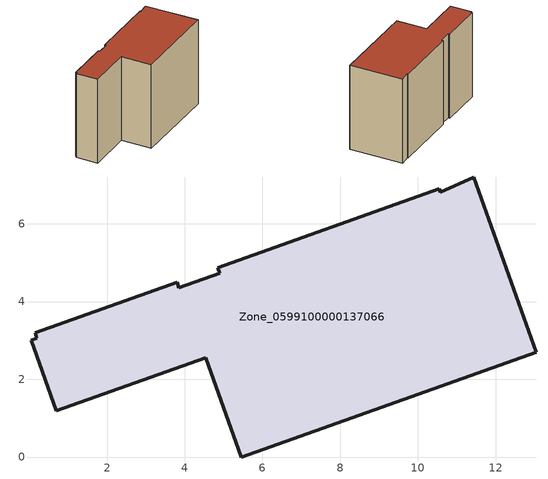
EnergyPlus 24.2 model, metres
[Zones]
Zone_0599100000137066
 floor ground (C_G): 0.05,3.01 0.19,3.06 0.15,3.19 3.8,4.5 3.85,4.36 4.9,4.73 4.85,4.87 10.55,6.91 10.58,6.81 11.43,7.21 13.05,2.69 5.46,0 4.54,2.56 0.7,1.19 z0
 wall outside (C_F): 3.85,4.36 3.8,4.5 0.15,3.19 0.19,3.06 0.05,3.01 0.7,1.19 4.54,2.56 5.46,0 13.05,2.69 11.43,7.21 10.58,6.81 10.55,6.91 4.85,4.87 4.9,4.73 3.85,4.36 z0:7.75
 roof outside (C_R): 0.19,3.06 0.05,3.01 0.7,1.19 4.54,2.56 5.46,0 13.05,2.69 11.43,7.21 10.58,6.81 10.55,6.91 4.85,4.87 4.9,4.73 3.85,4.36 3.8,4.5 0.15,3.19 z7.75
[BUILDING]
Pand.0599100000137066: North Axis=0; Terrain=City; Loads Convergence Tolerance Value=0.04; Temperature Convergence Tolerance Value=0.4; Solar Distribution=FullExterior; Maximum Number of Warmup Days=25; Minimum Number of Warmup Days=1
[Site:Location]
Rotterdam.The.Hague.AP_ZH_NLD Design_Conditions: Latitude=51.96; Longitude=4.45; Time Zone=1; Elevation=-4.5
[SITE:GROUNDTEMPERATURE:BUILDINGSURFACE]
18, 18, 18, 18, 18, 18, 18, 18, 18, 18, 18, 18
[MATERIAL] Thermal Absorptance=0.9; Solar Absorptance=0.7; Visible Absorptance=0.7
Name | Roughness | Thickness | Conductivity | Density | Specific Heat
G.TC.1946 | MediumSmooth | 0.15 | 1 | 540 | 1210
F.TC.1946 | Rough | 0.3 | 0.857143 | 1920 | 840
R.TC.1946 | MediumRough | 0.2 | 0.909091 | 1500 | 1000
[CONSTRUCTION]
C_G: G.TC.1946
C_F: F.TC.1946
C_R: R.TC.1946
[ZONE]
Zone_0599100000137066: Type=1; Multiplier=1; Ceiling Height=Autocalculate; Volume=Autocalculate; Floor Area=autocalculate; Part of Total Floor Area=Yes
[ZONEINFILTRATION:DESIGNFLOWRATE]
Infil_Zone_0599100000137066: Zone or ZoneList or Space or SpaceList=Zone_0599100000137066; Schedule=AlwaysOn; Design Flow Rate Calculation Method=Flow/Area; Flow Rate per Floor Area=0.003; Constant Term Coefficient=1; Temperature Term Coefficient=0; Velocity Term Coefficient=0; Velocity Squared Term Coefficient=0
[HVACTEMPLATE:ZONE:IDEALLOADSAIRSYSTEM]
Zone_0599100000137066: Maximum Heating Supply Air Temperature=50; Minimum Cooling Supply Air Temperature=13; Maximum Heating Supply Air Humidity Ratio=0.0156; Minimum Cooling Supply Air Humidity Ratio=0.0077; Heating Limit=NoLimit; Cooling Limit=NoLimit; Dehumidification Control Type=ConstantSensibleHeatRatio; Cooling Sensible Heat Ratio=0.7; Dehumidification Setpoint=60; Humidification Control Type=None; Humidification Setpoint=30; Outdoor Air Method=None; Outdoor Air Flow Rate per Person=0.00944; Outdoor Air Flow Rate per Zone Floor Area=0; Outdoor Air Flow Rate per Zone=0; Demand Controlled Ventilation Type=None; Outdoor Air Economizer Type=NoEconomizer; Heat Recovery Type=None; Sensible Heat Recovery Effectiveness=0.7; Latent Heat Recovery Effectiveness=0.65
[ZONECONTROL:THERMOSTAT]
ThermostatControl_Zone_0599100000137066: Zone or ZoneList=Zone_0599100000137066; Control Type Schedule=DualSetpointControlType; Control 1=Thermostat_Zone_0599100000137066; Temperature Difference Between Cutout And Setpoint=0
[THERMOSTATSETPOINT:DUALSETPOINT]
Thermostat_Zone_0599100000137066: Heating Setpoint Temperature Schedule=HeatingSetpoint_Zone_0599100000137066; Cooling Setpoint Temperature Schedule=CoolingSetpoint_Zone_0599100000137066
[SCHEDULE:COMPACT]
HeatingSetpoint_Zone_0599100000137066: Through: 12/31, For: AllDays, Until: 24:00, 21
CoolingSetpoint_Zone_0599100000137066: Through: 12/31, For: AllDays, Until: 24:00, 24
DualSetpointControlType: Through: 12/31, For: AllDays, Until: 24:00, 4
AlwaysOn: Through: 12/31, For: AllDays, Until: 24:00, 1
